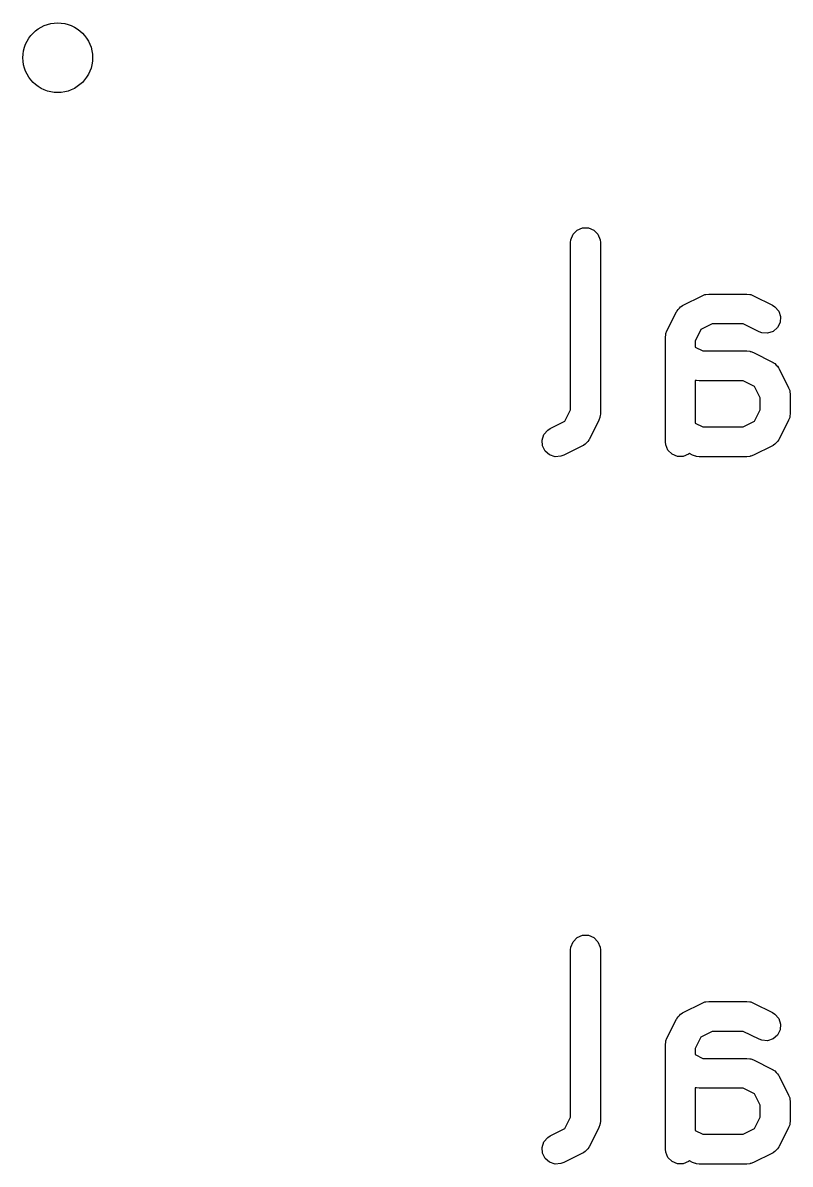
# Model space of a CAD drawing. Extents: x 4.93 to 6.66, y -4.88 to -3.77.
# Drawn here: x 4.9254 to 5.077, y -4.1479 to -3.9224 of the extents above; entities that cross this region are included whole.
import ezdxf

# ---------------------------------------------------------------- set-up
doc = ezdxf.new("R2010")
doc.units = 0
doc.header["$MEASUREMENT"] = 0
doc.layers.add('BLACK', color=7, linetype='CONTINUOUS')

msp = doc.modelspace()

# ---------------------------------------------------------------- linework, layer by layer
at = {"layer": 'BLACK', "linetype": 'CONTINUOUS'}
for p, q in [((5.0337, -3.96526), (5.03414, -3.96419)), ((5.03414, -3.96419), (5.03495, -3.96338)), ((5.03495, -3.96338), (5.03602, -3.96294)), ((5.03602, -3.96294), (5.03717, -3.96294)), ((5.03717, -3.96294), (5.03823, -3.96338)), ((5.03823, -3.96338), (5.03905, -3.96419)), ((5.03905, -3.96419), (5.03949, -3.96526)), ((5.03364, -3.96584), (5.0337, -3.96526)), ((5.03364, -3.99888), (5.03364, -3.96584)), ((5.03949, -3.96526), (5.03954, -3.96584)), ((5.03954, -3.96584), (5.03954, -3.99958)), ((5.05589, -3.97819), (5.05964, -3.97632)), ((5.05964, -3.97632), (5.06018, -3.97611)), ((5.06018, -3.97611), (5.06029, -3.9761)), ((5.06029, -3.9761), (5.06039, -3.97606)), ((5.06039, -3.97606), (5.06096, -3.97601)), ((5.06096, -3.97601), (5.06846, -3.97601)), ((5.06846, -3.97601), (5.06904, -3.97606)), ((5.06904, -3.97606), (5.06914, -3.9761)), ((5.06914, -3.9761), (5.06924, -3.97611)), ((5.06924, -3.97611), (5.06978, -3.97632)), ((5.06978, -3.97632), (5.07353, -3.97819)), ((5.0527, -3.98326), (5.05457, -3.97951)), ((5.05457, -3.97951), (5.05463, -3.97942)), ((5.05463, -3.97942), (5.05465, -3.97937)), ((5.05465, -3.97937), (5.0547, -3.97931)), ((5.0547, -3.97931), (5.05488, -3.97902)), ((5.05488, -3.97902), (5.05516, -3.97878)), ((5.05516, -3.97878), (5.0554, -3.9785)), ((5.0554, -3.9785), (5.0557, -3.97832)), ((5.0557, -3.97832), (5.05575, -3.97827)), ((5.05575, -3.97827), (5.0558, -3.97825)), ((5.0558, -3.97825), (5.05589, -3.97819)), ((5.07353, -3.97819), (5.07402, -3.9785)), ((5.07402, -3.9785), (5.07478, -3.97937)), ((5.07478, -3.97937), (5.07514, -3.98046)), ((5.06166, -3.98191), (5.05942, -3.98303)), ((5.06777, -3.98191), (5.06166, -3.98191)), ((5.07089, -3.98347), (5.06777, -3.98191)), ((5.07506, -3.98161), (5.07455, -3.98264)), ((5.07514, -3.98046), (5.07506, -3.98161)), ((5.05239, -3.98458), (5.05244, -3.98401)), ((5.05239, -4.00521), (5.05239, -3.98458)), ((5.05244, -3.98401), (5.05248, -3.98391)), ((5.05248, -3.98391), (5.05249, -3.9838)), ((5.05249, -3.9838), (5.0527, -3.98326)), ((5.05942, -3.98303), (5.05829, -3.98528)), ((5.07143, -3.98368), (5.07089, -3.98347)), ((5.07258, -3.98376), (5.07143, -3.98368)), ((5.07367, -3.9834), (5.07258, -3.98376)), ((5.07455, -3.98264), (5.07367, -3.9834)), ((5.05829, -3.98528), (5.05829, -3.98651)), ((5.05829, -3.98651), (5.05979, -3.98725)), ((5.05979, -3.98725), (5.06846, -3.98725)), ((5.06846, -3.98725), (5.06904, -3.98731)), ((5.06904, -3.98731), (5.06914, -3.98735)), ((5.06914, -3.98735), (5.06924, -3.98736)), ((5.06924, -3.98736), (5.06978, -3.98757)), ((5.06978, -3.98757), (5.07353, -3.98944)), ((5.07353, -3.98944), (5.07363, -3.9895)), ((5.07363, -3.9895), (5.07367, -3.98952)), ((5.07367, -3.98952), (5.07373, -3.98957)), ((5.07373, -3.98957), (5.07402, -3.98975)), ((5.07402, -3.98975), (5.07427, -3.99003)), ((5.07427, -3.99003), (5.07455, -3.99027)), ((5.07455, -3.99027), (5.07473, -3.99056)), ((5.07473, -3.99056), (5.07478, -3.99062)), ((5.07478, -3.99062), (5.07479, -3.99067)), ((5.07479, -3.99067), (5.07485, -3.99076)), ((5.07485, -3.99076), (5.07673, -3.99451)), ((5.05831, -3.99306), (5.05829, -3.99305)), ((5.05829, -3.99305), (5.05829, -4.00151)), ((5.05842, -3.99306), (5.05831, -3.99306)), ((5.05851, -3.9931), (5.05842, -3.99306)), ((5.05909, -3.99316), (5.05851, -3.9931)), ((5.06777, -3.99316), (5.05909, -3.99316)), ((5.07001, -3.99428), (5.06777, -3.99316)), ((5.07113, -3.99653), (5.07001, -3.99428)), ((5.07673, -3.99451), (5.07694, -3.99505)), ((5.07694, -3.99505), (5.07694, -3.99516)), ((5.07694, -3.99516), (5.07698, -3.99526)), ((5.07698, -3.99526), (5.07704, -3.99583)), ((5.07704, -3.99583), (5.07704, -3.99958)), ((5.07113, -3.99888), (5.07113, -3.99653)), ((5.03252, -4.00113), (5.03364, -3.99888)), ((5.03944, -4.00036), (5.03923, -4.0009)), ((5.03945, -4.00026), (5.03944, -4.00036)), ((5.03949, -4.00016), (5.03945, -4.00026)), ((5.03954, -3.99958), (5.03949, -4.00016)), ((5.07001, -4.00113), (5.07113, -3.99888)), ((5.07694, -4.00036), (5.07673, -4.0009)), ((5.07698, -4.00016), (5.07694, -4.00026)), ((5.07694, -4.00026), (5.07694, -4.00036)), ((5.07704, -3.99958), (5.07698, -4.00016)), ((5.02916, -4.00287), (5.02965, -4.00256)), ((5.02965, -4.00256), (5.03252, -4.00113)), ((5.03923, -4.0009), (5.03736, -4.00465)), ((5.05829, -4.00151), (5.05979, -4.00225)), ((5.05979, -4.00225), (5.06777, -4.00225)), ((5.06777, -4.00225), (5.07001, -4.00113)), ((5.07673, -4.0009), (5.07485, -4.00465)), ((5.02804, -4.00484), (5.0284, -4.00374)), ((5.02812, -4.00599), (5.02804, -4.00484)), ((5.0284, -4.00374), (5.02916, -4.00287)), ((5.03723, -4.00485), (5.03705, -4.00514)), ((5.03728, -4.00479), (5.03723, -4.00485)), ((5.0373, -4.00475), (5.03728, -4.00479)), ((5.03736, -4.00465), (5.0373, -4.00475)), ((5.07473, -4.00485), (5.07455, -4.00514)), ((5.07478, -4.00479), (5.07473, -4.00485)), ((5.07479, -4.00475), (5.07478, -4.00479)), ((5.07485, -4.00465), (5.07479, -4.00475)), ((5.02863, -4.00702), (5.02812, -4.00599)), ((5.02951, -4.00777), (5.02863, -4.00702)), ((5.03604, -4.00597), (5.03229, -4.00785)), ((5.03613, -4.00591), (5.03604, -4.00597)), ((5.03618, -4.0059), (5.03613, -4.00591)), ((5.03624, -4.00585), (5.03618, -4.0059)), ((5.03653, -4.00566), (5.03624, -4.00585)), ((5.03677, -4.00538), (5.03653, -4.00566)), ((5.03705, -4.00514), (5.03677, -4.00538)), ((5.05244, -4.00578), (5.05239, -4.00521)), ((5.05288, -4.00685), (5.05244, -4.00578)), ((5.0537, -4.00766), (5.05288, -4.00685)), ((5.07353, -4.00597), (5.06978, -4.00785)), ((5.07363, -4.00591), (5.07353, -4.00597)), ((5.07367, -4.0059), (5.07363, -4.00591)), ((5.07373, -4.00585), (5.07367, -4.0059)), ((5.07402, -4.00566), (5.07373, -4.00585)), ((5.07427, -4.00538), (5.07402, -4.00566)), ((5.07455, -4.00514), (5.07427, -4.00538)), ((5.0306, -4.00814), (5.02951, -4.00777)), ((5.03175, -4.00805), (5.0306, -4.00814)), ((5.03229, -4.00785), (5.03175, -4.00805)), ((5.05476, -4.0081), (5.0537, -4.00766)), ((5.05592, -4.0081), (5.05476, -4.0081)), ((5.05698, -4.00766), (5.05592, -4.0081)), ((5.05712, -4.00752), (5.05698, -4.00766)), ((5.05777, -4.00785), (5.05712, -4.00752)), ((5.05831, -4.00805), (5.05777, -4.00785)), ((5.05842, -4.00806), (5.05831, -4.00805)), ((5.05851, -4.0081), (5.05842, -4.00806)), ((5.05909, -4.00816), (5.05851, -4.0081)), ((5.06846, -4.00816), (5.05909, -4.00816)), ((5.06904, -4.0081), (5.06846, -4.00816)), ((5.06914, -4.00806), (5.06904, -4.0081)), ((5.06924, -4.00805), (5.06914, -4.00806)), ((5.06978, -4.00785), (5.06924, -4.00805)), ((5.0337, -4.10502), (5.03414, -4.10396)), ((5.03414, -4.10396), (5.03495, -4.10314)), ((5.03495, -4.10314), (5.03602, -4.1027)), ((5.03602, -4.1027), (5.03717, -4.1027)), ((5.03717, -4.1027), (5.03823, -4.10314)), ((5.03823, -4.10314), (5.03905, -4.10396)), ((5.03905, -4.10396), (5.03949, -4.10502)), ((5.03364, -4.1056), (5.0337, -4.10502)), ((5.03364, -4.13865), (5.03364, -4.1056)), ((5.03949, -4.10502), (5.03954, -4.1056)), ((5.03954, -4.1056), (5.03954, -4.13934)), ((5.05589, -4.11796), (5.05964, -4.11608)), ((5.05964, -4.11608), (5.06018, -4.11587)), ((5.06018, -4.11587), (5.06029, -4.11587)), ((5.06029, -4.11587), (5.06039, -4.11583)), ((5.06039, -4.11583), (5.06096, -4.11577)), ((5.06096, -4.11577), (5.06846, -4.11577)), ((5.06846, -4.11577), (5.06904, -4.11583)), ((5.06904, -4.11583), (5.06914, -4.11587)), ((5.06914, -4.11587), (5.06924, -4.11587)), ((5.06924, -4.11587), (5.06978, -4.11608)), ((5.06978, -4.11608), (5.07353, -4.11796)), ((5.0527, -4.12303), (5.05457, -4.11928)), ((5.05457, -4.11928), (5.05463, -4.11918)), ((5.05463, -4.11918), (5.05465, -4.11913)), ((5.05465, -4.11913), (5.0547, -4.11908)), ((5.0547, -4.11908), (5.05488, -4.11879)), ((5.05488, -4.11879), (5.05516, -4.11854)), ((5.05516, -4.11854), (5.0554, -4.11826)), ((5.0554, -4.11826), (5.0557, -4.11808)), ((5.0557, -4.11808), (5.05575, -4.11803)), ((5.05575, -4.11803), (5.0558, -4.11802)), ((5.0558, -4.11802), (5.05589, -4.11796)), ((5.07353, -4.11796), (5.07402, -4.11826)), ((5.07402, -4.11826), (5.07478, -4.11913)), ((5.07478, -4.11913), (5.07514, -4.12023)), ((5.06166, -4.12168), (5.05942, -4.1228)), ((5.06777, -4.12168), (5.06166, -4.12168)), ((5.07089, -4.12324), (5.06777, -4.12168)), ((5.07506, -4.12138), (5.07455, -4.12241)), ((5.07514, -4.12023), (5.07506, -4.12138)), ((5.05239, -4.12435), (5.05244, -4.12377)), ((5.05239, -4.14497), (5.05239, -4.12435)), ((5.05244, -4.12377), (5.05248, -4.12367)), ((5.05248, -4.12367), (5.05249, -4.12357)), ((5.05249, -4.12357), (5.0527, -4.12303)), ((5.05942, -4.1228), (5.05829, -4.12504)), ((5.07143, -4.12345), (5.07089, -4.12324)), ((5.07258, -4.12353), (5.07143, -4.12345)), ((5.07367, -4.12316), (5.07258, -4.12353)), ((5.07455, -4.12241), (5.07367, -4.12316)), ((5.05829, -4.12504), (5.05829, -4.12627)), ((5.05829, -4.12627), (5.05979, -4.12702)), ((5.05979, -4.12702), (5.06846, -4.12702)), ((5.06846, -4.12702), (5.06904, -4.12708)), ((5.06904, -4.12708), (5.06914, -4.12712)), ((5.06914, -4.12712), (5.06924, -4.12712)), ((5.06924, -4.12712), (5.06978, -4.12733)), ((5.06978, -4.12733), (5.07353, -4.1292)), ((5.07353, -4.1292), (5.07363, -4.12927)), ((5.07363, -4.12927), (5.07367, -4.12928)), ((5.07367, -4.12928), (5.07373, -4.12933)), ((5.07373, -4.12933), (5.07402, -4.12951)), ((5.07402, -4.12951), (5.07427, -4.12979)), ((5.07427, -4.12979), (5.07455, -4.13004)), ((5.07455, -4.13004), (5.07473, -4.13033)), ((5.07473, -4.13033), (5.07478, -4.13038)), ((5.07478, -4.13038), (5.07479, -4.13043)), ((5.07479, -4.13043), (5.07485, -4.13053)), ((5.07485, -4.13053), (5.07673, -4.13427)), ((5.05831, -4.13282), (5.05829, -4.13281)), ((5.05829, -4.13281), (5.05829, -4.14127)), ((5.05842, -4.13283), (5.05831, -4.13282)), ((5.05851, -4.13287), (5.05842, -4.13283)), ((5.05909, -4.13292), (5.05851, -4.13287)), ((5.06777, -4.13292), (5.05909, -4.13292)), ((5.07001, -4.13405), (5.06777, -4.13292)), ((5.07113, -4.13629), (5.07001, -4.13405)), ((5.07673, -4.13427), (5.07694, -4.13482)), ((5.07694, -4.13482), (5.07694, -4.13492)), ((5.07694, -4.13492), (5.07698, -4.13502)), ((5.07698, -4.13502), (5.07704, -4.1356)), ((5.07704, -4.1356), (5.07704, -4.13934)), ((5.07113, -4.13865), (5.07113, -4.13629)), ((5.03252, -4.14089), (5.03364, -4.13865)), ((5.03944, -4.14012), (5.03923, -4.14067)), ((5.03945, -4.14002), (5.03944, -4.14012)), ((5.03949, -4.13992), (5.03945, -4.14002)), ((5.03954, -4.13934), (5.03949, -4.13992)), ((5.07001, -4.14089), (5.07113, -4.13865)), ((5.07694, -4.14012), (5.07673, -4.14067)), ((5.07698, -4.13992), (5.07694, -4.14002)), ((5.07694, -4.14002), (5.07694, -4.14012)), ((5.07704, -4.13934), (5.07698, -4.13992)), ((5.0284, -4.14351), (5.02916, -4.14264)), ((5.02916, -4.14264), (5.02965, -4.14233)), ((5.02965, -4.14233), (5.03252, -4.14089)), ((5.03923, -4.14067), (5.03736, -4.14441)), ((5.05829, -4.14127), (5.05979, -4.14202)), ((5.05979, -4.14202), (5.06777, -4.14202)), ((5.06777, -4.14202), (5.07001, -4.14089)), ((5.07673, -4.14067), (5.07485, -4.14441)), ((5.02804, -4.1446), (5.0284, -4.14351)), ((5.02812, -4.14575), (5.02804, -4.1446)), ((5.03705, -4.1449), (5.03677, -4.14515)), ((5.03723, -4.14461), (5.03705, -4.1449)), ((5.03728, -4.14456), (5.03723, -4.14461)), ((5.0373, -4.14451), (5.03728, -4.14456)), ((5.03736, -4.14441), (5.0373, -4.14451)), ((5.07455, -4.1449), (5.07427, -4.14515)), ((5.07473, -4.14461), (5.07455, -4.1449)), ((5.07478, -4.14456), (5.07473, -4.14461)), ((5.07479, -4.14451), (5.07478, -4.14456)), ((5.07485, -4.14441), (5.07479, -4.14451)), ((5.02863, -4.14678), (5.02812, -4.14575)), ((5.02951, -4.14753), (5.02863, -4.14678)), ((5.03604, -4.14574), (5.03229, -4.14761)), ((5.03613, -4.14567), (5.03604, -4.14574)), ((5.03618, -4.14566), (5.03613, -4.14567)), ((5.03624, -4.14561), (5.03618, -4.14566)), ((5.03653, -4.14543), (5.03624, -4.14561)), ((5.03677, -4.14515), (5.03653, -4.14543)), ((5.05244, -4.14555), (5.05239, -4.14497)), ((5.05288, -4.14661), (5.05244, -4.14555)), ((5.0537, -4.14742), (5.05288, -4.14661)), ((5.07353, -4.14574), (5.06978, -4.14761)), ((5.07363, -4.14567), (5.07353, -4.14574)), ((5.07367, -4.14566), (5.07363, -4.14567)), ((5.07373, -4.14561), (5.07367, -4.14566)), ((5.07402, -4.14543), (5.07373, -4.14561)), ((5.07427, -4.14515), (5.07402, -4.14543)), ((5.0306, -4.1479), (5.02951, -4.14753)), ((5.03175, -4.14782), (5.0306, -4.1479)), ((5.03229, -4.14761), (5.03175, -4.14782)), ((5.05476, -4.14787), (5.0537, -4.14742)), ((5.05592, -4.14787), (5.05476, -4.14787)), ((5.05698, -4.14742), (5.05592, -4.14787)), ((5.05712, -4.14729), (5.05698, -4.14742)), ((5.05777, -4.14761), (5.05712, -4.14729)), ((5.05831, -4.14782), (5.05777, -4.14761)), ((5.05842, -4.14782), (5.05831, -4.14782)), ((5.05851, -4.14787), (5.05842, -4.14782)), ((5.05909, -4.14792), (5.05851, -4.14787)), ((5.06846, -4.14792), (5.05909, -4.14792)), ((5.06904, -4.14787), (5.06846, -4.14792)), ((5.06914, -4.14782), (5.06904, -4.14787)), ((5.06924, -4.14782), (5.06914, -4.14782)), ((5.06978, -4.14761), (5.06924, -4.14782))]:
    msp.add_line(p, q, dxfattribs=at)
at = {"layer": 'BLACK'}
msp.add_circle((4.93232, -3.9293), 0.00689, dxfattribs=at)
msp.add_circle((4.93232, -3.9293), 0.00689, dxfattribs=at)

doc.saveas('drawing.dxf')
